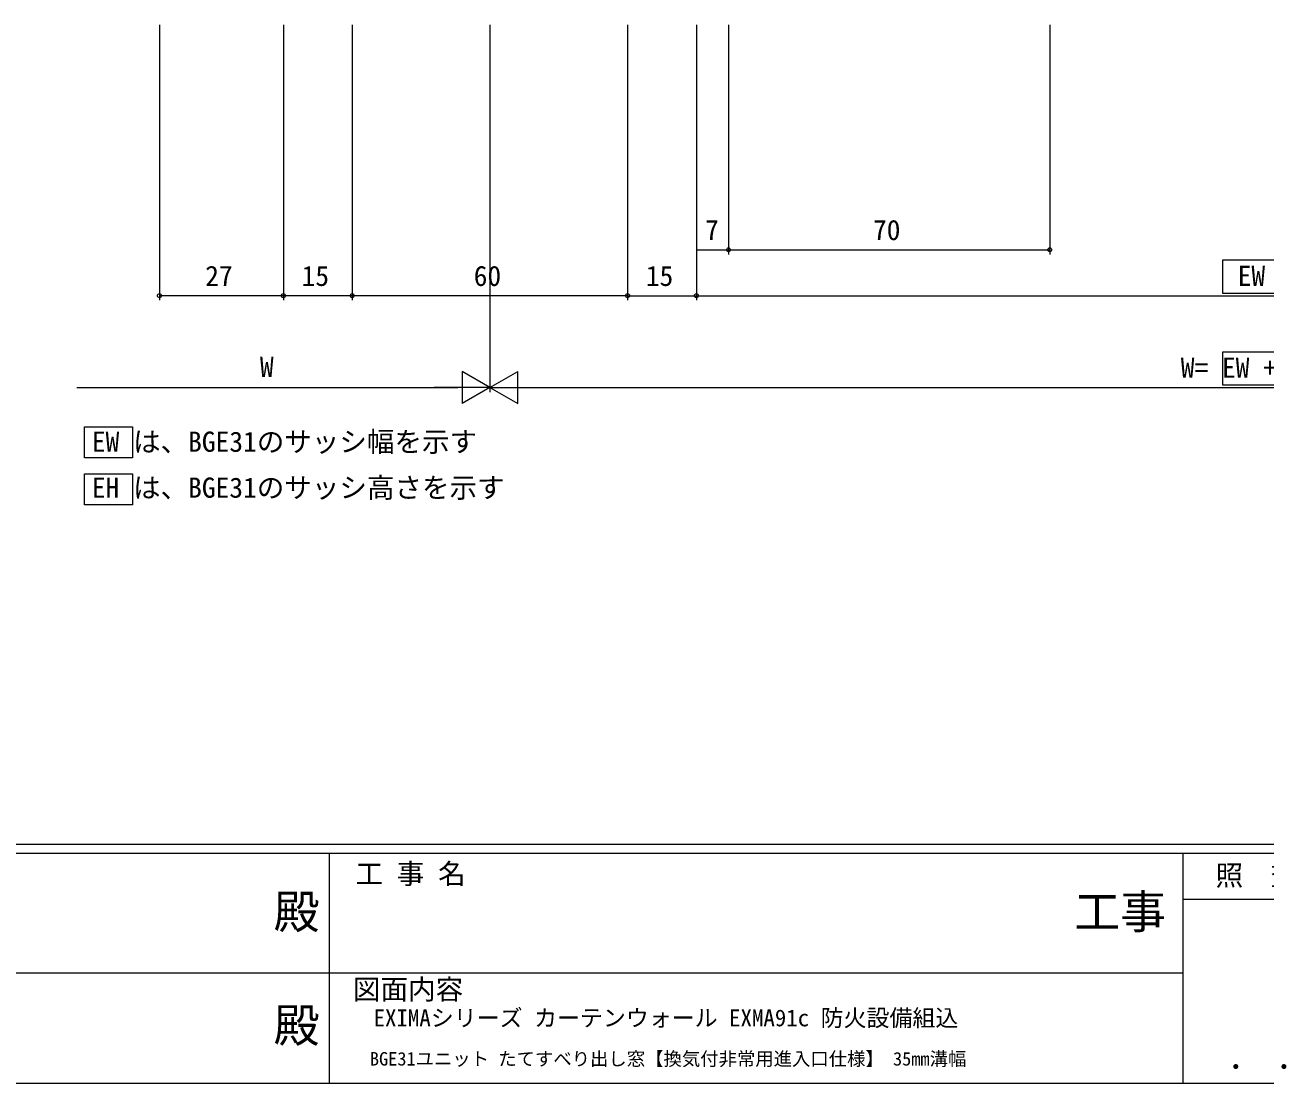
# Model space of a CAD drawing. Units: millimetres, scale not verified. Extents: x -567 to 567, y -403 to 403.
# Drawn here: x -79.1 to 191.2, y -403 to -172.5 of the extents above; entities that cross this region are included whole.
import ezdxf
from ezdxf.enums import TextEntityAlignment as Align

# ---------------------------------------------------------------- set-up
doc = ezdxf.new("R2010")
doc.units = ezdxf.units.MM
doc.header["$LTSCALE"] = 2
for name, color, linetype, lineweight in [('0-0_0', 3, 'Continuous', 9), ('0-4_YKK_12', 6, 'Continuous', 9), ('0-8_YKK_A1', 7, 'Continuous', 9)]:
    doc.layers.add(name, color=color, linetype=linetype, lineweight=lineweight)
doc.styles.add('ＭＳ ゴシック', font='')
doc.styles.get('ＭＳ ゴシック').set_extended_font_data('MS Gothic')

msp = doc.modelspace()

# ---------------------------------------------------------------- linework, layer by layer
at = {"layer": '0-0_0'}
for points in [[(-66.052, -260.036), (-55.587, -260.036), (-55.587, -266.826), (-66.052, -266.826)], [(-66.052, -270.26), (-55.587, -270.26), (-55.587, -277.05), (-66.052, -277.05)]]:
    msp.add_lwpolyline(points, close=True, dxfattribs=at)
at = {"layer": '0-4_YKK_12'}
for p, q in [((-49.726, -172.48), (-49.726, -232.48)), ((-22.726, -172.48), (-22.726, -232.48)), ((-22.726, -172.48), (-22.726, -232.48)), ((-7.726, -172.48), (-7.726, -232.48)), ((-7.726, -172.48), (-7.726, -232.48)), ((22.274, -172.48), (22.274, -252.48)), ((22.274, -172.48), (22.274, -252.48)), ((52.274, -172.48), (52.274, -232.48)), ((52.274, -172.48), (52.274, -232.48)), ((67.274, -172.48), (67.274, -232.48)), ((67.274, -172.48), (67.274, -232.48)), ((74.274, -172.48), (74.274, -222.48)), ((74.274, -172.48), (74.274, -222.48)), ((144.274, -172.48), (144.274, -222.48)), ((67.274, -221.48), (74.274, -221.48)), ((74.274, -221.48), (144.274, -221.48)), ((-22.726, -231.48), (-49.726, -231.48)), ((-7.726, -231.48), (-22.726, -231.48)), ((52.274, -231.48), (-7.726, -231.48)), ((52.274, -231.48), (67.274, -231.48)), ((67.274, -231.48), (312.274, -231.48)), ((22.274, -251.48), (16.212, -247.98)), ((16.212, -247.98), (16.212, -254.98)), ((22.274, -251.48), (28.336, -247.98)), ((28.336, -254.98), (28.336, -247.98)), ((-67.726, -251.48), (15.274, -251.48)), ((22.274, -251.48), (10.15, -251.48)), ((22.274, -251.48), (16.212, -254.98)), ((22.274, -251.48), (28.336, -254.98)), ((22.274, -251.48), (34.398, -251.48)), ((29.274, -251.48), (350.274, -251.48))]:
    msp.add_line(p, q, dxfattribs=at)
for points in [[(194.101, -223.704), (194.101, -231), (181.967, -231), (181.967, -223.704)], [(194.101, -243.704), (194.101, -251), (181.967, -251), (181.967, -243.704)]]:
    msp.add_lwpolyline(points, close=True, dxfattribs=at)
for centre in [(74.274, -221.48), (74.274, -221.48), (144.274, -221.48), (-49.726, -231.48), (-22.726, -231.48), (-22.726, -231.48), (-7.726, -231.48), (-7.726, -231.48), (52.274, -231.48), (52.274, -231.48), (67.274, -231.48), (67.274, -231.48)]:
    msp.add_circle(centre, 0.425, dxfattribs=at)
at = {"layer": '0-8_YKK_A1'}
for p, q in [((537.274, -351), (-562.726, -351)), ((483.274, -353), (-562.726, -353)), ((-12.726, -353), (-12.726, -403)), ((173.274, -353), (173.274, -403)), ((270.68, -362.999), (173.274, -362.999)), ((-194.726, -378.999), (-10.726, -378.999)), ((-10.726, -378.999), (173.274, -378.999)), ((-562.726, -403), (483.274, -403))]:
    msp.add_line(p, q, dxfattribs=at)

# ---------------------------------------------------------------- texts
at = {"layer": '0-0_0', "style": 'ＭＳ ゴシック'}
for s, height, p in [('EW は、BGE31のサッシ幅を示す', 4.399, (-64.455, -266.8)), ('EH は、BGE31のサッシ高さを示す', 4.399, (-64.455, -276.8)), ('EXIMAシリーズ カーテンウォール EXMA91c 防火設備組込', 3.666, (-3.068, -391.713)), ('BGE31ユニット たてすべり出し窓【換気付非常用進入口仕様】 35mm溝幅', 2.933, (-3.873, -400.035))]:
    msp.add_text(s, height=height, dxfattribs=at).set_placement(p, align=Align.BOTTOM_LEFT)
at = {"layer": '0-4_YKK_12', "style": 'ＭＳ ゴシック'}
for s, p in [('7', (69.174, -220.68)), ('70', (105.754, -220.68)), ('27', (-39.746, -230.68)), ('15', (-18.746, -230.68)), ('60', (18.754, -230.68)), ('15', (56.254, -230.68)), ('EW', (185.22, -230.68)), ('W', (-27.826, -250.48)), ('W= EW +90', (172.814, -250.68))]:
    msp.add_text(s, height=4.399, dxfattribs=at).set_placement(p, align=Align.BOTTOM_LEFT)
at = {"layer": '0-8_YKK_A1', "style": 'ＭＳ ゴシック'}
for s, height, p in [('工 事 名', 4.399, (-6.994, -360.904)), ('照  査', 4.399, (180.401, -361.258)), ('殿', 7.331, (-24.843, -371.509)), ('工事', 7.331, (149.605, -371.509)), ('図面内容', 4.399, (-7.558, -386.069)), ('殿', 7.331, (-24.843, -396.254)), (' ． ．', 5.132, (179.638, -401.494))]:
    msp.add_text(s, height=height, dxfattribs=at).set_placement(p, align=Align.BOTTOM_LEFT)

doc.saveas('drawing.dxf')
